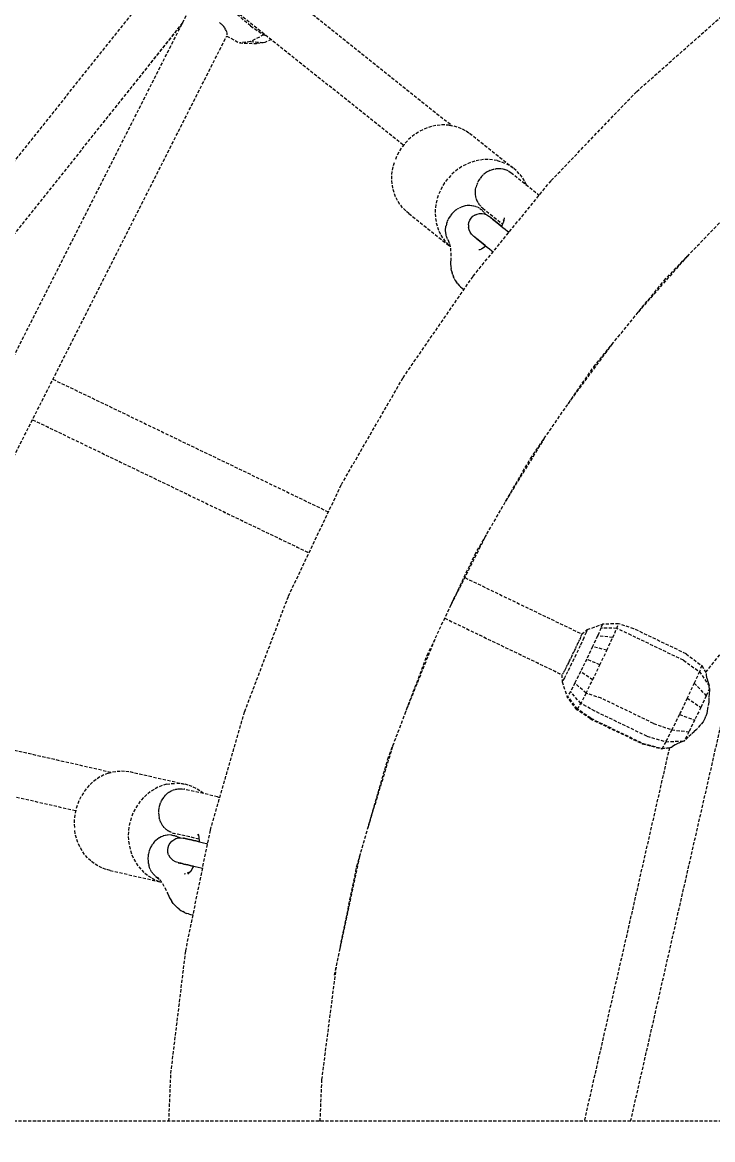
# Model space of a CAD drawing. Header units: millimetres. Extents: x -3111 to 2953, y -2449 to 2811.
# Drawn here: x -342.6 to -68.5, y 204 to 647.7 of the extents above; entities that cross this region are included whole.
import ezdxf

# ---------------------------------------------------------------- set-up
doc = ezdxf.new("R2010")
doc.units = ezdxf.units.MM
doc.linetypes.add('HIDDEN', pattern=[1.905, 1.27, -0.635])
for name, color, linetype in [('DIKOM_ЗОНА', 90, 'Continuous'), ('DIKOM_ОБЪЕКТ', 7, 'Continuous'), ('DIKOM_РАЗМЕР_ЗОНА', 7, 'Continuous'), ('DIKOM_РАЗМЕР_ОБЪЕКТА', 7, 'Continuous')]:
    doc.layers.add(name, color=color, linetype=linetype)
doc.styles.add('style1', font='arialbd.ttf', dxfattribs={"width": 0.8})
doc.dimstyles.new('1-50', dxfattribs={"dimtxt": 300, "dimasz": 200, "dimexe": 100, "dimexo": 0, "dimgap": 100, "dimtad": 1, "dimtxsty": 'style1', "dimcen": 200, "dimclrd": 7, "dimclre": 7, "dimclrt": 7, "dimadec": 1, "dimazin": 2, "dimtfac": 1, "dimtmove": 0, "dimatfit": 2, "dimfxl": 0, "dimlwd": 25, "dimlwe": 18, "dimarcsym": 0})

# ---------------------------------------------------------------- blocks, each defined once
blk = doc.blocks.new('*D0')
at = {"layer": 'Defpoints', "color": 0, "transparency": 16777216}
for p in [(1362.98, 623.05), (-717.19, -260.39)]:
    blk.add_point(p, dxfattribs=at)
at = {"layer": 'DIKOM_РАЗМЕР_ОБЪЕКТА', "color": 7, "lineweight": 25, "transparency": 16777216}
for p, q in [((1362.98, 623.05), (2780.32, 1224.99)), ((-533.11, -182.21), (1178.9, 544.87))]:
    blk.add_line(p, q, dxfattribs=at)
at = {"layer": 'DIKOM_РАЗМЕР_ОБЪЕКТА', "color": 7, "transparency": 16777216}
for points in [[(1165.87, 575.55), (1191.93, 514.19), (1362.98, 623.05)], [(-546.14, -151.53), (-520.08, -212.89), (-717.19, -260.39)]]:
    blk.add_solid(points, dxfattribs=at)
at = {"layer": 'DIKOM_РАЗМЕР_ОБЪЕКТА', "color": 7, "transparency": 16777216, "insert": (2050.93, 1228.64), "char_height": 300, "attachment_point": 5, "rotation": 23.0107, "style": 'style1'}
blk.add_mtext('{\\fArial|b0|i0|c204|p34;\\H1.16667x;∅2260}', dxfattribs=at)
blk = doc.blocks.new('*D1')
at = {"layer": 'Defpoints', "color": 0, "transparency": 16777216}
for p in [(302.22, 2811.22), (-2635.43, -2447.87), (386.74, -2447.87)]:
    blk.add_point(p, dxfattribs=at)
at = {"layer": 'DIKOM_РАЗМЕР_ЗОНА', "color": 7, "lineweight": 18, "transparency": 16777216}
for p, q in [((302.22, 2811.22), (-2735.43, 2811.22)), ((386.74, -2447.87), (-2735.43, -2447.87))]:
    blk.add_line(p, q, dxfattribs=at)
at = {"layer": 'DIKOM_РАЗМЕР_ЗОНА', "color": 7, "lineweight": 25, "transparency": 16777216}
blk.add_line((-2635.43, 2611.22), (-2635.43, -2247.87), dxfattribs=at)
at = {"layer": 'DIKOM_РАЗМЕР_ЗОНА', "color": 7, "transparency": 16777216}
for points in [[(-2668.76, 2611.22), (-2602.09, 2611.22), (-2635.43, 2811.22)], [(-2668.76, -2247.87), (-2602.09, -2247.87), (-2635.43, -2447.87)]]:
    blk.add_solid(points, dxfattribs=at)
at = {"layer": 'DIKOM_РАЗМЕР_ЗОНА', "color": 7, "transparency": 16777216, "insert": (-2914.13, 265.93), "char_height": 300, "attachment_point": 5, "rotation": 90, "style": 'style1'}
blk.add_mtext('{\\fArial|b0|i0|c204|p34;\\H1.16667x;5260}', dxfattribs=at)

msp = doc.modelspace()

# ---------------------------------------------------------------- linework, layer by layer
at = {"layer": 'DIKOM_ЗОНА', "color": 3, "lineweight": 15}
msp.add_circle((322.894, 181.327), 2629.975, dxfattribs=at)
at = {"layer": 'DIKOM_ОБЪЕКТ', "color": 7, "linetype": 'HIDDEN', "lineweight": 15}
for p, q in [((-286.211, 667.306), (-385.405, 542.956)), ((-248.076, 667.357), (-171.927, 606.63)), ((-252.012, 646.24), (-267.492, 659.633)), ((-411.459, 385.762), (-275.841, 653.673)), ((-259.454, 653.408), (-191.169, 598.952)), ((-98.631, 620.181), (-61.951, 652.677)), ((-278.955, 647.521), (-369.361, 534.089)), ((-278.988, 647.456), (-311.971, 606.096)), ((-263.872, 647.244), (-264.347, 647.663)), ((-263.724, 647.115), (-263.872, 647.244)), ((-263.153, 646.549), (-263.709, 647.101)), ((-262.657, 645.985), (-263.139, 646.535)), ((-262.234, 645.433), (-262.644, 645.97)), ((-261.886, 644.901), (-262.223, 645.416)), ((-261.623, 644.394), (-261.876, 644.884)), ((-261.439, 643.908), (-261.615, 644.376)), ((-261.324, 643.44), (-261.432, 643.89)), ((-261.287, 642.995), (-261.32, 643.421)), ((-252.012, 646.24), (-246.79, 642.728)), ((-394.189, 380.025), (-261.389, 642.366)), ((-261.451, 642.245), (-256.369, 639.501)), ((-261.295, 642.66), (-261.298, 642.874)), ((-252.013, 640.009), (-256.369, 639.501)), ((-256.369, 639.501), (-249.609, 639.225)), ((-246.79, 642.728), (-252.013, 640.009)), ((-252.013, 640.009), (-246.276, 639.614)), ((-246.276, 639.614), (-249.609, 639.225)), ((-246.438, 643.028), (-246.79, 642.728)), ((-246.79, 642.728), (-245.768, 642.493)), ((-243.784, 640.911), (-246.276, 639.614)), ((-243.781, 640.909), (-246.276, 639.614)), ((-132.577, 584.839), (-98.631, 620.181)), ((-185.268, 604.122), (-186.844, 603.104)), ((-183.592, 605.01), (-185.268, 604.122)), ((-181.861, 605.747), (-183.592, 605.01)), ((-180.12, 606.31), (-181.861, 605.747)), ((-178.392, 606.688), (-180.12, 606.31)), ((-176.643, 606.897), (-178.392, 606.688)), ((-174.872, 606.94), (-176.643, 606.897)), ((-173.077, 606.815), (-174.872, 606.94)), ((-173.077, 606.815), (-171.26, 606.523)), ((-171.26, 606.523), (-169.513, 606.001)), ((-169.513, 606.001), (-167.881, 605.344)), ((-167.881, 605.344), (-166.365, 604.551)), ((-166.365, 604.551), (-164.965, 603.623)), ((-164.965, 603.623), (-147.73, 589.878)), ((-190.966, 599.219), (-192.128, 597.686)), ((-189.678, 600.657), (-190.966, 599.219)), ((-188.297, 601.962), (-189.678, 600.657)), ((-186.844, 603.104), (-188.297, 601.962)), ((-193.132, 596.096), (-193.973, 594.44)), ((-192.128, 597.686), (-193.132, 596.096)), ((-195.631, 589.024), (-195.237, 590.857)), ((-195.237, 590.857), (-194.679, 592.678)), ((-193.973, 594.44), (-194.679, 592.678)), ((-168.032, 590.377), (-169.609, 589.359)), ((-166.356, 591.265), (-168.032, 590.377)), ((-164.625, 592.002), (-166.356, 591.265)), ((-162.884, 592.565), (-164.625, 592.002)), ((-161.157, 592.943), (-162.884, 592.565)), ((-159.408, 593.152), (-161.157, 592.943)), ((-157.637, 593.195), (-159.408, 593.152)), ((-155.842, 593.07), (-157.637, 593.195)), ((-154.024, 592.778), (-155.842, 593.07)), ((-154.024, 592.778), (-152.277, 592.256)), ((-152.277, 592.256), (-150.645, 591.599)), ((-149.13, 590.807), (-150.645, 591.599)), ((-147.73, 589.878), (-149.13, 590.807)), ((-195.884, 585.414), (-195.847, 587.225)), ((-195.847, 587.225), (-195.631, 589.024)), ((-172.443, 586.912), (-173.731, 585.474)), ((-171.062, 588.217), (-172.443, 586.912)), ((-169.609, 589.359), (-171.062, 588.217)), ((-160.258, 586.4), (-160.848, 585.66)), ((-159.582, 587.1), (-160.241, 586.422)), ((-159.099, 587.513), (-159.472, 587.198)), ((-158.852, 587.721), (-159.099, 587.513)), ((-158.073, 588.26), (-158.797, 587.764)), ((-157.251, 588.716), (-158.016, 588.298)), ((-156.918, 588.866), (-157.129, 588.777)), ((-156.918, 588.866), (-156.334, 589.112)), ((-156.271, 589.134), (-155.452, 589.382)), ((-155.389, 589.399), (-155.038, 589.466)), ((-154.863, 589.5), (-154.558, 589.558)), ((-154.429, 589.576), (-153.595, 589.643)), ((-153.53, 589.644), (-153.081, 589.63)), ((-152.954, 589.627), (-152.703, 589.619)), ((-152.639, 589.614), (-151.828, 589.497)), ((-151.764, 589.487), (-151.327, 589.371)), ((-151.228, 589.345), (-150.979, 589.279)), ((-150.854, 589.242), (-150.104, 588.945)), ((-150.043, 588.918), (-149.755, 588.762)), ((-149.671, 588.717), (-149.337, 588.537)), ((-149.281, 588.505), (-148.628, 588.046)), ((-148.57, 588.003), (-137.967, 579.548)), ((-146.444, 588.813), (-147.73, 589.878)), ((-145.252, 587.58), (-146.444, 588.813)), ((-144.168, 586.201), (-145.252, 587.58)), ((-143.219, 584.714), (-144.168, 586.201)), ((-195.751, 583.586), (-195.884, 585.414)), ((-195.453, 581.786), (-195.751, 583.586)), ((-194.999, 580.062), (-195.453, 581.786)), ((-175.897, 582.352), (-176.738, 580.695)), ((-174.893, 583.941), (-175.897, 582.352)), ((-173.731, 585.474), (-174.893, 583.941)), ((-163.569, 546.881), (-132.577, 584.839)), ((-162.597, 581.274), (-162.448, 582.124)), ((-162.195, 583.03), (-162.432, 582.192)), ((-161.851, 583.913), (-162.174, 583.097)), ((-161.387, 584.827), (-161.732, 584.159)), ((-160.906, 585.569), (-161.387, 584.827)), ((-142.432, 583.156), (-143.219, 584.714)), ((-194.389, 578.45), (-194.999, 580.062)), ((-193.602, 576.892), (-194.389, 578.45)), ((-192.652, 575.404), (-193.602, 576.892)), ((-178.001, 577.112), (-178.395, 575.279)), ((-177.444, 578.933), (-178.001, 577.112)), ((-176.738, 580.695), (-177.444, 578.933)), ((-162.671, 580.285), (-162.648, 580.614)), ((-162.639, 579.373), (-162.67, 580.218)), ((-162.648, 580.614), (-162.611, 581.138)), ((-162.512, 578.478), (-162.632, 579.306)), ((-162.344, 577.816), (-162.499, 578.413)), ((-162.29, 577.612), (-162.344, 577.816)), ((-161.953, 576.721), (-162.248, 577.486)), ((-137.967, 579.548), (-137.35, 578.993)), ((-191.569, 574.026), (-192.652, 575.404)), ((-190.377, 572.793), (-191.569, 574.026)), ((-189.091, 571.727), (-190.377, 572.793)), ((-178.612, 573.48), (-178.649, 571.67)), ((-178.395, 575.279), (-178.612, 573.48)), ((-171.194, 572.475), (-171.375, 572.317)), ((-170.71, 572.896), (-171.194, 572.475)), ((-170.405, 573.116), (-170.695, 572.907)), ((-170.099, 573.338), (-170.405, 573.116)), ((-169.328, 573.806), (-169.965, 573.434)), ((-168.503, 574.206), (-169.185, 573.889)), ((-167.592, 574.541), (-168.372, 574.267)), ((-166.753, 574.752), (-167.534, 574.561)), ((-165.906, 574.879), (-166.679, 574.77)), ((-165.057, 574.919), (-165.818, 574.891)), ((-164.216, 574.873), (-164.957, 574.923)), ((-163.39, 574.739), (-164.107, 574.865)), ((-162.589, 574.519), (-163.275, 574.719)), ((-161.819, 574.215), (-162.453, 574.477)), ((-161.546, 575.943), (-161.901, 576.62)), ((-161.091, 573.829), (-161.638, 574.131)), ((-161.228, 575.472), (-161.51, 575.885)), ((-161.054, 575.219), (-161.228, 575.472)), ((-160.557, 574.643), (-161.013, 575.165)), ((-160.811, 573.648), (-160.978, 573.766)), ((-160.811, 573.648), (-160.41, 573.363)), ((-160.385, 574.464), (-159.795, 573.932)), ((-160.301, 573.293), (-160.055, 573.074)), ((-160.055, 573.074), (-159.801, 572.846)), ((-159.8, 572.846), (-159.449, 572.407)), ((-159.792, 573.93), (-151.856, 567.601)), ((-159.689, 572.738), (-159.271, 572.27)), ((-189.091, 571.727), (-172.763, 558.706)), ((-178.649, 571.67), (-178.515, 569.841)), ((-178.515, 569.841), (-178.218, 568.041)), ((-178.218, 568.041), (-177.764, 566.317)), ((-173.934, 568.457), (-174.153, 567.771)), ((-173.575, 569.304), (-173.868, 568.612)), ((-173.338, 569.746), (-173.507, 569.43)), ((-173.138, 570.119), (-173.338, 569.746)), ((-172.627, 570.893), (-173.073, 570.217)), ((-172.048, 571.619), (-172.569, 570.966)), ((-171.407, 572.289), (-172.002, 571.667)), ((-165.463, 567.224), (-165.286, 568.189)), ((-165.286, 568.189), (-164.923, 569.101)), ((-164.923, 569.101), (-164.39, 569.923)), ((-164.39, 569.923), (-163.657, 570.668)), ((-163.657, 570.668), (-162.784, 571.244)), ((-162.858, 571.133), (-161.958, 571.525)), ((-162.784, 571.244), (-161.958, 571.525)), ((-161.958, 571.525), (-161.001, 571.733)), ((-161.958, 571.525), (-161.001, 571.733)), ((-161.001, 571.733), (-160.022, 571.75)), ((-161.001, 571.733), (-160.022, 571.75)), ((-160.022, 571.75), (-159.059, 571.576)), ((-160.022, 571.75), (-159.059, 571.576)), ((-159.137, 572.121), (-158.903, 571.798)), ((-159.059, 571.576), (-158.148, 571.216)), ((-159.059, 571.576), (-158.148, 571.216)), ((-158.624, 571.404), (-158.903, 571.798)), ((-158.148, 571.216), (-157.327, 570.686)), ((-158.148, 571.216), (-157.327, 570.686)), ((-156.991, 570.418), (-157.2, 570.585)), ((-157.2, 570.585), (-156.991, 570.418)), ((-156.699, 570.185), (-156.991, 570.418)), ((-156.991, 570.418), (-156.699, 570.185)), ((-156.327, 569.889), (-156.699, 570.185)), ((-156.699, 570.185), (-156.327, 569.889)), ((-155.877, 569.53), (-156.327, 569.889)), ((-156.327, 569.889), (-155.877, 569.53)), ((-155.352, 569.111), (-155.877, 569.53)), ((-155.877, 569.53), (-155.352, 569.111)), ((-154.755, 568.635), (-155.352, 569.111)), ((-155.352, 569.111), (-154.755, 568.635)), ((-154.09, 568.104), (-154.755, 568.635)), ((-154.755, 568.635), (-154.09, 568.104)), ((-153.36, 567.522), (-154.09, 568.104)), ((-154.09, 568.104), (-153.36, 567.522)), ((-151.735, 567.897), (-151.995, 567.259)), ((-151.515, 568.518), (-151.735, 567.897)), ((-151.379, 569.067), (-151.562, 568.387)), ((-151.336, 569.12), (-151.515, 568.518)), ((-151.425, 568.898), (-151.493, 569.259)), ((-151.243, 570.061), (-151.379, 569.067)), ((-87.746, 545.122), (-65.397, 568.39)), ((-177.764, 566.317), (-177.154, 564.705)), ((-177.154, 564.705), (-176.366, 563.147)), ((-174.529, 564.927), (-174.525, 565.128)), ((-174.506, 564.635), (-174.529, 564.926)), ((-174.524, 565.185), (-174.511, 565.813)), ((-174.51, 565.813), (-174.482, 566.049)), ((-174.482, 564.328), (-174.506, 564.635)), ((-174.482, 566.049), (-174.404, 566.702)), ((-174.46, 564.053), (-174.482, 564.328)), ((-174.357, 563.489), (-174.46, 564.052)), ((-174.358, 566.914), (-174.404, 566.703)), ((-174.211, 567.587), (-174.358, 566.914)), ((-174.304, 563.202), (-174.357, 563.489)), ((-174.153, 567.771), (-174.211, 567.587)), ((-165.463, 567.224), (-165.399, 566.203)), ((-165.463, 567.224), (-165.399, 566.203)), ((-165.195, 565.245), (-165.399, 566.203)), ((-165.195, 565.245), (-165.399, 566.203)), ((-164.808, 564.346), (-165.195, 565.245)), ((-164.808, 564.346), (-165.195, 565.245)), ((-164.253, 563.54), (-164.808, 564.346)), ((-164.253, 563.54), (-164.808, 564.346)), ((-163.551, 562.859), (-164.253, 563.54)), ((-163.551, 562.859), (-164.253, 563.54)), ((-152.571, 566.893), (-153.36, 567.522)), ((-153.36, 567.522), (-152.571, 566.893)), ((-152.272, 566.655), (-152.571, 566.893)), ((-152.571, 566.893), (-151.727, 566.22)), ((-151.995, 567.259), (-152.272, 566.655)), ((-151.727, 566.22), (-150.833, 565.507)), ((-150.833, 565.507), (-149.895, 564.76)), ((-149.895, 564.76), (-149.336, 564.313)), ((-176.366, 563.147), (-175.417, 561.659)), ((-175.417, 561.659), (-174.334, 560.281)), ((-174.334, 560.281), (-173.142, 559.048)), ((-174.149, 562.674), (-174.304, 563.201)), ((-174.063, 562.381), (-174.149, 562.674)), ((-173.896, 561.98), (-174.063, 562.381)), ((-173.738, 561.598), (-173.849, 561.865)), ((-173.738, 561.599), (-173.331, 560.784)), ((-173.455, 561.162), (-172.913, 559.497)), ((-173.142, 559.048), (-172.77, 558.74)), ((-172.959, 559.743), (-172.602, 557.849)), ((-163.215, 562.591), (-163.425, 562.758)), ((-163.425, 562.758), (-163.215, 562.591)), ((-162.924, 562.359), (-163.215, 562.591)), ((-163.215, 562.591), (-162.924, 562.359)), ((-162.552, 562.062), (-162.924, 562.359)), ((-162.924, 562.359), (-162.552, 562.062)), ((-162.102, 561.704), (-162.552, 562.062)), ((-162.552, 562.062), (-162.102, 561.704)), ((-161.578, 561.285), (-162.102, 561.704)), ((-162.102, 561.704), (-161.578, 561.285)), ((-160.981, 560.81), (-161.578, 561.285)), ((-161.578, 561.285), (-160.981, 560.81)), ((-160.316, 560.279), (-160.981, 560.81)), ((-160.981, 560.81), (-160.316, 560.279)), ((-159.587, 559.698), (-160.316, 560.279)), ((-160.316, 560.279), (-159.587, 559.698)), ((-158.799, 559.069), (-159.587, 559.698)), ((-159.587, 559.698), (-158.799, 559.069)), ((-158.507, 558.837), (-158.799, 559.069)), ((-158.799, 559.069), (-157.955, 558.397)), ((-172.618, 558.061), (-172.445, 555.771)), ((-172.439, 556.108), (-172.488, 553.384)), ((-160.77, 557.402), (-161.318, 557.33)), ((-160.223, 557.644), (-160.982, 557.308)), ((-159.694, 557.973), (-160.249, 557.628)), ((-159.131, 558.361), (-159.694, 557.973)), ((-158.564, 558.79), (-159.131, 558.361)), ((-157.955, 558.397), (-157.062, 557.685)), ((-157.062, 557.685), (-156.125, 556.937)), ((-156.125, 556.937), (-155.661, 556.567)), ((-97.963, 532.609), (-78.233, 555.026)), ((-172.488, 553.384), (-172.508, 552.401)), ((-172.508, 552.401), (-172.507, 551.639)), ((-172.507, 551.639), (-172.437, 550.698)), ((-172.437, 550.698), (-172.336, 549.915)), ((-191.407, 506.551), (-163.569, 546.881)), ((-172.173, 549.03), (-172.336, 549.915)), ((-172.173, 549.03), (-171.97, 548.243)), ((-171.71, 547.427), (-171.97, 548.243)), ((-171.71, 547.427), (-171.408, 546.653)), ((-171.049, 545.917), (-171.408, 546.653)), ((-171.049, 545.917), (-170.652, 545.173)), ((-170.652, 545.173), (-170.17, 544.48)), ((-169.71, 543.827), (-170.17, 544.48)), ((-169.71, 543.827), (-169.146, 543.189)), ((-168.591, 542.639), (-169.146, 543.189)), ((-168.591, 542.639), (-167.938, 542.055)), ((-167.938, 542.055), (-167.278, 541.589)), ((-115.688, 510.9), (-87.746, 545.122)), ((-125.862, 496.16), (-107.963, 520.362)), ((-140.785, 474.54), (-115.688, 510.9)), ((-330.446, 505.947), (-221.055, 453.267)), ((-215.909, 464.113), (-191.407, 506.551)), ((-338.576, 489.886), (-228.771, 437.006)), ((-338.575, 489.888), (-228.766, 437.017)), ((-150.706, 457.356), (-134.679, 483.386)), ((-162.875, 436.279), (-140.785, 474.54)), ((-71.194, 389.605), (-4.069, 473.777)), ((-236.916, 419.84), (-215.909, 464.113)), ((-172.32, 416.374), (-158.211, 444.357)), ((-181.815, 396.363), (-162.875, 436.279)), ((-166.875, 427.174), (-120.441, 404.813)), ((-254.293, 374.02), (-236.916, 419.84)), ((-174.851, 411.04), (-128.257, 388.602)), ((-174.844, 411.054), (-128.222, 388.607)), ((-118.241, 406.523), (-112.23, 408.678)), ((-112.23, 408.678), (-112.815, 407.149)), ((-105.835, 408.848), (-112.23, 408.678)), ((-106.527, 407.04), (-105.835, 408.848)), ((-99.744, 406.895), (-105.835, 408.848)), ((-120.813, 403.897), (-120.917, 403.621)), ((-120.646, 404.222), (-120.787, 403.986)), ((-120.53, 404.48), (-120.63, 404.25)), ((-120.495, 404.771), (-118.241, 406.523)), ((-118.66, 405.428), (-119.634, 403.217)), ((-118.241, 406.523), (-118.66, 405.428)), ((-114.174, 404.064), (-116.144, 399.794)), ((-112.815, 407.149), (-114.174, 404.064)), ((-108.134, 403.391), (-114.174, 404.064)), ((-106.527, 407.04), (-112.815, 407.149)), ((-108.134, 403.391), (-106.527, 407.04)), ((-100.777, 404.319), (-106.527, 407.04)), ((-80.061, 394.343), (-100.777, 404.319)), ((-79.028, 396.919), (-99.744, 406.895)), ((-190.565, 373.292), (-178.414, 403.53)), ((-122.844, 399.429), (-122.953, 399.145)), ((-122.637, 399.859), (-122.844, 399.43)), ((-121.045, 400.158), (-122.723, 396.619)), ((-122.267, 400.591), (-122.527, 400.114)), ((-121.94, 401.281), (-122.231, 400.662)), ((-121.728, 401.816), (-121.911, 401.349)), ((-121.494, 402.371), (-121.644, 401.997)), ((-121.137, 403.047), (-121.374, 402.578)), ((-120.964, 403.476), (-121.137, 403.047)), ((-119.634, 403.217), (-121.045, 400.158)), ((-116.144, 399.794), (-118.487, 394.854)), ((-110.464, 398.342), (-116.144, 399.794)), ((-110.464, 398.342), (-108.134, 403.391)), ((-197.482, 355.054), (-181.815, 396.363)), ((-124.563, 395.736), (-124.952, 394.977)), ((-124.211, 396.533), (-124.563, 395.736)), ((-122.723, 396.619), (-124.466, 393.028)), ((-123.801, 397.402), (-124.128, 396.737)), ((-123.368, 398.236), (-123.758, 397.486)), ((-122.989, 399.063), (-123.325, 398.318)), ((-113.234, 392.502), (-110.464, 398.342)), ((-79.028, 396.919), (-72.753, 392.219)), ((-127.069, 390.687), (-127.327, 390.231)), ((-126.795, 391.263), (-127.041, 390.739)), ((-126.638, 391.655), (-126.769, 391.324)), ((-126.496, 391.894), (-126.638, 391.655)), ((-126.32, 392.233), (-126.461, 391.959)), ((-126.131, 392.559), (-126.32, 392.233)), ((-125.765, 393.289), (-126.094, 392.63)), ((-124.466, 393.028), (-126.064, 389.817)), ((-125.442, 394.039), (-125.731, 393.366)), ((-125.086, 394.739), (-125.375, 394.165)), ((-118.487, 394.854), (-120.92, 389.842)), ((-113.234, 392.502), (-118.487, 394.854)), ((-116.111, 386.574), (-113.234, 392.502)), ((-80.061, 394.343), (-73.707, 389.84)), ((-72.753, 392.219), (-73.707, 389.84)), ((-72.753, 392.219), (-70.936, 389.172)), ((-128.295, 388.62), (-128.279, 385.842)), ((-128.093, 385.993), (-128.279, 385.842)), ((-127.323, 387.374), (-128.093, 385.993)), ((-127.915, 389.08), (-128.071, 388.881)), ((-127.746, 389.39), (-127.899, 389.108)), ((-127.604, 389.754), (-127.71, 389.48)), ((-127.354, 390.188), (-127.574, 389.84)), ((-126.064, 389.817), (-127.323, 387.374)), ((-120.92, 389.842), (-123.15, 385.36)), ((-116.111, 386.574), (-120.92, 389.842)), ((-118.747, 381.275), (-116.111, 386.574)), ((-73.707, 389.84), (-75.739, 385.311)), ((-73.707, 389.84), (-69.824, 384.184)), ((-70.945, 388.856), (-70.936, 389.172)), ((-70.91, 388.331), (-70.945, 388.856)), ((-70.825, 387.714), (-70.908, 388.304)), ((-70.733, 387.24), (-70.821, 387.683)), ((-70.733, 387.24), (-70.693, 387.039)), ((-70.686, 387.005), (-70.518, 386.316)), ((-70.511, 386.292), (-70.3, 385.563)), ((-128.279, 385.842), (-126.242, 379.811)), ((-124.908, 381.95), (-125.981, 380.022)), ((-123.15, 385.36), (-124.908, 381.95)), ((-120.826, 377.243), (-124.908, 381.95)), ((-118.747, 381.275), (-123.15, 385.36)), ((-75.739, 385.311), (-78.538, 379.324)), ((-75.739, 385.311), (-71.038, 380.225)), ((-69.703, 383.2), (-71.038, 380.225)), ((-70.286, 385.517), (-70.029, 384.744)), ((-70.018, 384.713), (-69.824, 384.185)), ((-69.771, 382.488), (-69.877, 381.043)), ((-69.79, 383.822), (-69.824, 384.184)), ((-69.703, 383.2), (-69.783, 383.767)), ((-69.703, 383.2), (-69.766, 382.553)), ((-125.981, 380.022), (-126.242, 379.811)), ((-122.403, 374.713), (-126.242, 379.811)), ((-122.096, 374.964), (-125.981, 380.022)), ((-122.096, 374.964), (-120.826, 377.243)), ((-118.747, 381.275), (-120.826, 377.243)), ((-115.265, 374.17), (-120.826, 377.243)), ((-112.657, 379.273), (-118.747, 381.275)), ((-91.941, 369.296), (-112.657, 379.273)), ((-78.538, 379.324), (-81.679, 372.788)), ((-78.538, 379.324), (-73.179, 375.644)), ((-71.038, 380.225), (-73.179, 375.644)), ((-69.993, 377.675), (-70.314, 375.985)), ((-69.966, 379.012), (-69.993, 377.954)), ((-69.993, 377.904), (-69.993, 377.675)), ((-69.955, 379.452), (-69.966, 379.012)), ((-69.88, 380.983), (-69.954, 379.508)), ((-267.927, 326.951), (-254.293, 374.02)), ((-122.096, 374.964), (-122.403, 374.713)), ((-117.124, 371.19), (-122.403, 374.713)), ((-116.834, 371.332), (-122.096, 374.964)), ((-94.549, 364.194), (-115.265, 374.17)), ((-81.679, 372.788), (-84.683, 366.7)), ((-81.679, 372.788), (-75.582, 370.644)), ((-73.179, 375.644), (-75.582, 370.644)), ((-70.734, 373.185), (-71.187, 372.105)), ((-70.603, 374.195), (-70.734, 373.185)), ((-70.439, 375.209), (-70.603, 374.195)), ((-70.322, 375.935), (-70.439, 375.209)), ((-307.457, 349.817), (-402.414, 371.49)), ((-117.124, 371.19), (-96.408, 361.214)), ((-116.834, 371.332), (-96.118, 361.356)), ((-91.941, 369.296), (-84.683, 366.7)), ((-75.582, 370.644), (-77.881, 365.986)), ((-73.377, 368.6), (-74.442, 367.334)), ((-73.217, 368.791), (-73.377, 368.6)), ((-72.177, 369.955), (-73.217, 368.791)), ((-71.93, 370.463), (-72.177, 369.955)), ((-71.515, 371.281), (-71.921, 370.482)), ((-71.243, 371.974), (-71.515, 371.281)), ((-101.032, 211.315), (-65.217, 368.23)), ((-94.549, 364.194), (-87.093, 361.986)), ((-84.683, 366.7), (-87.093, 361.986)), ((-84.683, 366.7), (-77.881, 365.986)), ((-77.881, 365.986), (-79.725, 362.379)), ((-78.179, 363.816), (-79.264, 362.751)), ((-77.002, 364.915), (-78.134, 363.858)), ((-75.785, 365.995), (-76.959, 364.953)), ((-74.954, 366.693), (-75.747, 366.027)), ((-74.477, 367.292), (-74.954, 366.694)), ((-205.312, 328.023), (-195.151, 361.199)), ((-85.629, 359.693), (-119.495, 211.316)), ((-96.408, 361.214), (-88.81, 359.232)), ((-96.118, 361.356), (-88.542, 359.363)), ((-88.81, 359.232), (-85.637, 359.657)), ((-87.093, 361.986), (-88.542, 359.363)), ((-88.542, 359.363), (-84.694, 359.868)), ((-87.093, 361.986), (-79.725, 362.379)), ((-85.441, 359.741), (-85.232, 359.779)), ((-85.218, 359.781), (-84.928, 359.83)), ((-84.909, 359.834), (-84.697, 359.867)), ((-84.508, 360.017), (-84.694, 359.868)), ((-83.988, 360.371), (-84.507, 360.017)), ((-83.369, 360.743), (-83.96, 360.39)), ((-82.678, 361.112), (-83.327, 360.766)), ((-81.953, 361.455), (-82.664, 361.118)), ((-81.134, 361.801), (-81.906, 361.476)), ((-80.278, 362.125), (-81.102, 361.813)), ((-79.769, 362.298), (-80.241, 362.138)), ((-79.544, 362.466), (-79.769, 362.298)), ((-209.774, 312.618), (-197.482, 355.054)), ((-88.542, 359.363), (-88.81, 359.232)), ((-321.462, 334.55), (-406.612, 353.985)), ((-313.306, 347.064), (-314.699, 345.974)), ((-311.823, 348.011), (-313.306, 347.064)), ((-310.245, 348.818), (-311.823, 348.011)), ((-308.574, 349.484), (-310.245, 348.818)), ((-308.574, 349.484), (-306.809, 350.01)), ((-306.809, 350.01), (-305.009, 350.298)), ((-305.009, 350.298), (-303.254, 350.414)), ((-303.254, 350.414), (-301.544, 350.357)), ((-301.544, 350.357), (-299.879, 350.128)), ((-299.879, 350.128), (-278.388, 345.223)), ((-318.388, 341.769), (-319.367, 340.167)), ((-317.264, 343.296), (-318.388, 341.769)), ((-316.024, 344.711), (-317.264, 343.296)), ((-314.699, 345.974), (-316.024, 344.711)), ((-291.814, 342.158), (-293.207, 341.068)), ((-290.33, 343.106), (-291.814, 342.158)), ((-288.753, 343.913), (-290.33, 343.106)), ((-287.081, 344.579), (-288.753, 343.913)), ((-285.317, 345.105), (-287.081, 344.579)), ((-285.317, 345.105), (-283.516, 345.392)), ((-285.081, 341.468), (-284.793, 341.681)), ((-284.65, 341.787), (-284.401, 341.971)), ((-284.292, 342.044), (-283.57, 342.466)), ((-283.516, 345.392), (-281.761, 345.508)), ((-283.512, 342.495), (-283.101, 342.677)), ((-282.985, 342.729), (-282.756, 342.831)), ((-282.695, 342.855), (-281.914, 343.101)), ((-281.852, 343.12), (-281.409, 343.205)), ((-280.051, 345.452), (-281.761, 345.508)), ((-281.308, 343.225), (-281.055, 343.273)), ((-280.926, 343.294), (-280.122, 343.352)), ((-280.053, 343.353), (-279.728, 343.338)), ((-278.388, 345.223), (-280.051, 345.452)), ((-279.633, 343.334), (-279.253, 343.317)), ((-279.185, 343.312), (-278.399, 343.181)), ((-276.767, 344.821), (-278.388, 345.223)), ((-265.109, 340.151), (-278.33, 343.169)), ((-275.158, 344.227), (-276.767, 344.821)), ((-273.583, 343.455), (-275.158, 344.227)), ((-272.083, 342.527), (-273.583, 343.455)), ((-270.697, 341.465), (-272.083, 342.527)), ((-320.18, 338.508), (-320.859, 336.733)), ((-319.367, 340.167), (-320.18, 338.508)), ((-295.771, 338.391), (-296.896, 336.863)), ((-294.532, 339.805), (-295.771, 338.391)), ((-293.207, 341.068), (-294.532, 339.805)), ((-287.86, 337.577), (-288.16, 336.681)), ((-287.604, 338.159), (-287.804, 337.713)), ((-287.472, 338.454), (-287.604, 338.159)), ((-287.004, 339.277), (-287.441, 338.516)), ((-286.462, 340.044), (-286.969, 339.336)), ((-286.226, 340.324), (-286.378, 340.152)), ((-286.226, 340.324), (-285.807, 340.799)), ((-285.76, 340.847), (-285.131, 341.425)), ((-265.109, 340.151), (-264.262, 339.904)), ((-321.777, 332.994), (-321.991, 331.126)), ((-321.395, 334.879), (-321.777, 332.994)), ((-320.859, 336.733), (-321.395, 334.879)), ((-298.688, 333.603), (-299.366, 331.828)), ((-297.875, 335.262), (-298.688, 333.603)), ((-296.896, 336.863), (-297.875, 335.262)), ((-288.522, 333.721), (-288.459, 332.846)), ((-288.501, 334.746), (-288.521, 333.995)), ((-288.39, 335.623), (-288.501, 334.746)), ((-288.448, 332.776), (-288.299, 331.918)), ((-288.166, 336.653), (-288.377, 335.731)), ((-321.991, 331.126), (-322.031, 329.269)), ((-322.031, 329.269), (-321.903, 327.375)), ((-299.903, 329.973), (-300.285, 328.088)), ((-299.366, 331.828), (-299.903, 329.973)), ((-288.049, 331.019), (-288.283, 331.85)), ((-287.809, 330.403), (-288.003, 330.891)), ((-287.687, 330.097), (-287.809, 330.403)), ((-287.262, 329.289), (-287.656, 330.037)), ((-286.759, 328.538), (-287.226, 329.232)), ((-286.32, 328.015), (-286.719, 328.484)), ((-321.614, 325.492), (-321.903, 327.375)), ((-321.174, 323.669), (-321.614, 325.492)), ((-300.499, 326.22), (-300.538, 324.363)), ((-300.538, 324.363), (-300.41, 322.469)), ((-300.285, 328.088), (-300.499, 326.22)), ((-287.509, 324.227), (-288.181, 323.872)), ((-286.73, 324.55), (-287.42, 324.274)), ((-285.929, 324.788), (-286.629, 324.591)), ((-286.183, 327.854), (-286.32, 328.015)), ((-285.493, 327.198), (-286.091, 327.758)), ((-285.111, 324.938), (-285.816, 324.82)), ((-284.789, 326.672), (-285.403, 327.129)), ((-284.286, 324.997), (-284.97, 324.959)), ((-284.298, 326.387), (-284.732, 326.636)), ((-284.034, 326.235), (-284.298, 326.387)), ((-283.462, 324.965), (-284.086, 325)), ((-283.334, 325.931), (-283.973, 326.203)), ((-283.131, 324.924), (-283.333, 324.958)), ((-283.131, 324.924), (-282.647, 324.842)), ((-283.105, 325.845), (-282.337, 325.62)), ((-282.517, 324.826), (-282.201, 324.734)), ((-272.44, 323.361), (-282.336, 325.62)), ((-282.201, 324.734), (-281.872, 324.64)), ((-281.872, 324.64), (-281.366, 324.397)), ((-281.723, 324.59), (-281.146, 324.351)), ((-280.96, 324.274), (-280.609, 324.085)), ((-280.653, 323.817), (-279.677, 323.888)), ((-280.653, 323.817), (-279.677, 323.888)), ((-280.187, 323.851), (-280.609, 324.085)), ((-279.677, 323.888), (-278.706, 323.767)), ((-279.677, 323.888), (-278.706, 323.767)), ((-277.729, 278.938), (-267.927, 326.951)), ((-272.676, 324.973), (-272.866, 325.287)), ((-272.802, 325.351), (-272.645, 324.879)), ((-272.646, 324.889), (-272.474, 323.819)), ((-272.53, 324.335), (-272.459, 323.68)), ((-320.588, 321.955), (-321.174, 323.669)), ((-319.836, 320.308), (-320.588, 321.955)), ((-318.923, 318.718), (-319.836, 320.308)), ((-300.41, 322.469), (-300.122, 320.586)), ((-300.122, 320.586), (-299.682, 318.764)), ((-291.724, 319.952), (-291.977, 319.362)), ((-291.545, 320.282), (-291.715, 319.968)), ((-291.366, 320.612), (-291.545, 320.282)), ((-290.873, 321.371), (-291.286, 320.759)), ((-290.303, 322.09), (-290.781, 321.508)), ((-289.628, 322.786), (-290.212, 322.201)), ((-288.964, 323.34), (-289.585, 322.83)), ((-288.255, 323.822), (-288.905, 323.389)), ((-284.863, 319.043), (-284.739, 320.015)), ((-284.739, 320.015), (-284.402, 321.004)), ((-284.402, 321.004), (-283.866, 321.902)), ((-283.883, 321.771), (-283.243, 322.513)), ((-283.866, 321.902), (-283.243, 322.513)), ((-283.243, 322.513), (-282.471, 323.116)), ((-283.243, 322.513), (-282.471, 323.116)), ((-282.471, 323.116), (-281.596, 323.557)), ((-282.471, 323.116), (-281.596, 323.557)), ((-281.596, 323.557), (-280.653, 323.817)), ((-281.596, 323.557), (-280.653, 323.817)), ((-278.287, 323.671), (-278.549, 323.731)), ((-278.549, 323.731), (-278.287, 323.671)), ((-277.923, 323.588), (-278.287, 323.671)), ((-278.287, 323.671), (-277.923, 323.588)), ((-277.46, 323.483), (-277.923, 323.588)), ((-277.923, 323.588), (-277.46, 323.483)), ((-276.898, 323.355), (-277.46, 323.483)), ((-277.46, 323.483), (-276.898, 323.354)), ((-276.244, 323.205), (-276.898, 323.355)), ((-276.898, 323.354), (-276.244, 323.205)), ((-275.499, 323.035), (-276.244, 323.205)), ((-276.244, 323.205), (-275.499, 323.035)), ((-274.67, 322.846), (-275.499, 323.035)), ((-275.499, 323.035), (-274.67, 322.846)), ((-273.76, 322.638), (-274.67, 322.846)), ((-274.67, 322.846), (-273.76, 322.638)), ((-272.776, 322.413), (-273.76, 322.638)), ((-273.76, 322.638), (-272.776, 322.413)), ((-272.404, 322.329), (-272.776, 322.413)), ((-272.776, 322.413), (-271.723, 322.173)), ((-272.459, 323.68), (-272.417, 322.993)), ((-272.417, 322.993), (-272.404, 322.329)), ((-271.723, 322.173), (-270.609, 321.919)), ((-270.609, 321.919), (-269.44, 321.652)), ((-269.44, 321.652), (-269.028, 321.558)), ((-317.874, 317.225), (-318.923, 318.718)), ((-316.717, 315.869), (-317.874, 317.225)), ((-315.468, 314.681), (-316.717, 315.869)), ((-299.682, 318.764), (-299.096, 317.049)), ((-299.096, 317.049), (-298.344, 315.402)), ((-298.344, 315.402), (-297.43, 313.813)), ((-292.746, 315.472), (-292.71, 314.722)), ((-292.724, 315.974), (-292.74, 315.615)), ((-292.706, 316.396), (-292.724, 315.974)), ((-292.582, 317.315), (-292.69, 316.512)), ((-292.375, 318.22), (-292.561, 317.406)), ((-292.088, 319.102), (-292.355, 318.284)), ((-291.977, 319.362), (-292.072, 319.141)), ((-284.794, 318.064), (-284.863, 319.043)), ((-284.535, 317.118), (-284.794, 318.064)), ((-284.535, 317.118), (-284.034, 316.226)), ((-284.535, 317.118), (-284.034, 316.226)), ((-283.434, 315.451), (-284.034, 316.226)), ((-283.434, 315.451), (-284.034, 316.226)), ((-282.696, 314.809), (-283.434, 315.451)), ((-282.696, 314.809), (-283.434, 315.451)), ((-216.458, 279.876), (-208.32, 317.638)), ((-314.082, 313.619), (-315.468, 314.681)), ((-312.581, 312.691), (-314.082, 313.619)), ((-311.007, 311.919), (-312.581, 312.691)), ((-309.398, 311.326), (-311.007, 311.919)), ((-307.777, 310.923), (-309.398, 311.326)), ((-307.777, 310.923), (-287.417, 306.276)), ((-297.43, 313.813), (-296.382, 312.32)), ((-296.382, 312.32), (-295.224, 310.964)), ((-295.224, 310.964), (-293.976, 309.776)), ((-292.702, 314.553), (-292.602, 313.84)), ((-292.602, 313.84), (-292.575, 313.649)), ((-292.575, 313.649), (-292.415, 312.979)), ((-292.415, 312.979), (-292.365, 312.769)), ((-292.152, 312.146), (-292.365, 312.768)), ((-292.075, 311.921), (-292.152, 312.146)), ((-291.814, 311.349), (-292.075, 311.921)), ((-291.707, 311.114), (-291.791, 311.297)), ((-291.56, 310.861), (-291.707, 311.114)), ((-291.405, 310.596), (-291.56, 310.861)), ((-291.266, 310.357), (-291.405, 310.596)), ((-281.846, 314.324), (-282.696, 314.809)), ((-281.846, 314.324), (-282.696, 314.809)), ((-280.918, 314.015), (-281.846, 314.324)), ((-280.918, 314.015), (-281.846, 314.324)), ((-280.499, 313.919), (-280.761, 313.979)), ((-280.761, 313.979), (-280.499, 313.919)), ((-280.136, 313.836), (-280.499, 313.919)), ((-280.499, 313.919), (-280.136, 313.836)), ((-279.673, 313.73), (-280.136, 313.836)), ((-280.136, 313.836), (-279.673, 313.73)), ((-279.112, 313.602), (-279.673, 313.73)), ((-279.673, 313.73), (-279.112, 313.602)), ((-278.458, 313.453), (-279.112, 313.602)), ((-279.112, 313.602), (-278.458, 313.453)), ((-277.714, 313.283), (-278.458, 313.453)), ((-278.458, 313.453), (-277.714, 313.283)), ((-276.885, 313.094), (-277.714, 313.283)), ((-277.714, 313.283), (-276.885, 313.094)), ((-275.976, 312.887), (-276.885, 313.094)), ((-276.885, 313.094), (-275.976, 312.887)), ((-275.561, 310.913), (-276.016, 310.307)), ((-274.992, 312.662), (-275.976, 312.887)), ((-275.976, 312.887), (-274.992, 312.662)), ((-275.323, 311.286), (-275.674, 310.734)), ((-274.985, 311.88), (-275.323, 311.286)), ((-274.629, 312.579), (-274.992, 312.662)), ((-274.992, 312.662), (-273.941, 312.422)), ((-274.66, 312.512), (-274.985, 311.88)), ((-273.941, 312.422), (-272.827, 312.168)), ((-272.827, 312.168), (-271.658, 311.901)), ((-271.658, 311.901), (-271.029, 311.757)), ((-218.611, 269.33), (-209.774, 312.618)), ((-293.976, 309.776), (-292.589, 308.714)), ((-292.589, 308.714), (-291.089, 307.786)), ((-290.928, 309.894), (-291.265, 310.356)), ((-291.089, 307.786), (-289.515, 307.014)), ((-290.756, 309.658), (-290.928, 309.894)), ((-290.386, 309.249), (-290.756, 309.657)), ((-290.183, 309.024), (-290.387, 309.25)), ((-289.858, 308.734), (-290.182, 309.023)), ((-289.551, 308.46), (-289.765, 308.651)), ((-289.55, 308.459), (-288.831, 307.902)), ((-289.515, 307.014), (-287.906, 306.42)), ((-289.106, 308.189), (-287.895, 306.924)), ((-288.043, 307.125), (-286.9, 305.575)), ((-287.906, 306.42), (-287.437, 306.304)), ((-276.027, 310.301), (-278.367, 309.367)), ((-276.016, 310.307), (-277.058, 309.318)), ((-287.006, 305.758), (-285.858, 303.773)), ((-285.997, 304.075), (-284.86, 301.601)), ((-284.86, 301.601), (-284.45, 300.706)), ((-284.45, 300.706), (-284.119, 300.02)), ((-284.119, 300.02), (-283.649, 299.202)), ((-283.649, 299.202), (-283.218, 298.541)), ((-282.686, 297.814), (-283.218, 298.541)), ((-282.686, 297.814), (-282.163, 297.193)), ((-281.574, 296.571), (-282.163, 297.193)), ((-281.574, 296.571), (-280.967, 296.005)), ((-280.324, 295.496), (-280.967, 296.005)), ((-280.324, 295.496), (-279.643, 294.999)), ((-279.643, 294.999), (-278.909, 294.584)), ((-278.21, 294.196), (-278.909, 294.584)), ((-278.21, 294.196), (-277.425, 293.865)), ((-276.686, 293.61), (-277.425, 293.865)), ((-276.686, 293.61), (-275.845, 293.367)), ((-275.845, 293.367), (-275.048, 293.233)), ((-274.818, 293.198), (-275.048, 293.233)), ((-283.636, 230.291), (-277.729, 278.938)), ((-223.633, 227.843), (-217.831, 273.15)), ((-284.4, 211.32), (-283.636, 230.291)), ((-224.335, 211.319), (-223.633, 227.843)), ((100.964, 211.31), (-547.111, 211.327))]:
    msp.add_line(p, q, dxfattribs=at)

# ---------------------------------------------------------------- dimensions: what is measured, and where the dimension line sits
at = {"layer": 'DIKOM_РАЗМЕР_ЗОНА'}
dim = msp.add_linear_dim(base=(-2635.426, -2447.873), p1=(302.219, 2811.221), p2=(386.738, -2447.873), angle=90, text='{\\fArial|b0|i0|c204|p34;\\H1.16667x;5260}', dimstyle='1-50', dxfattribs=at)
dim.commit()
dim.dimension.update_dxf_attribs({"geometry": '*D1', "text_midpoint": (-2635.426, 265.934), "dimtype": 160})
at = {"layer": 'DIKOM_РАЗМЕР_ОБЪЕКТА'}
dim = msp.add_diameter_dim_2p(p1=(-717.193, -260.394), p2=(1362.983, 623.048), text='{\\fArial|b0|i0|c204|p34;\\H1.16667x;<>}', dimstyle='1-50', dxfattribs=at)
dim.commit()
dim.dimension.update_dxf_attribs({"geometry": '*D0', "text_midpoint": (2163.697, 963.108), "dimtype": 163})

doc.saveas('drawing.dxf')
